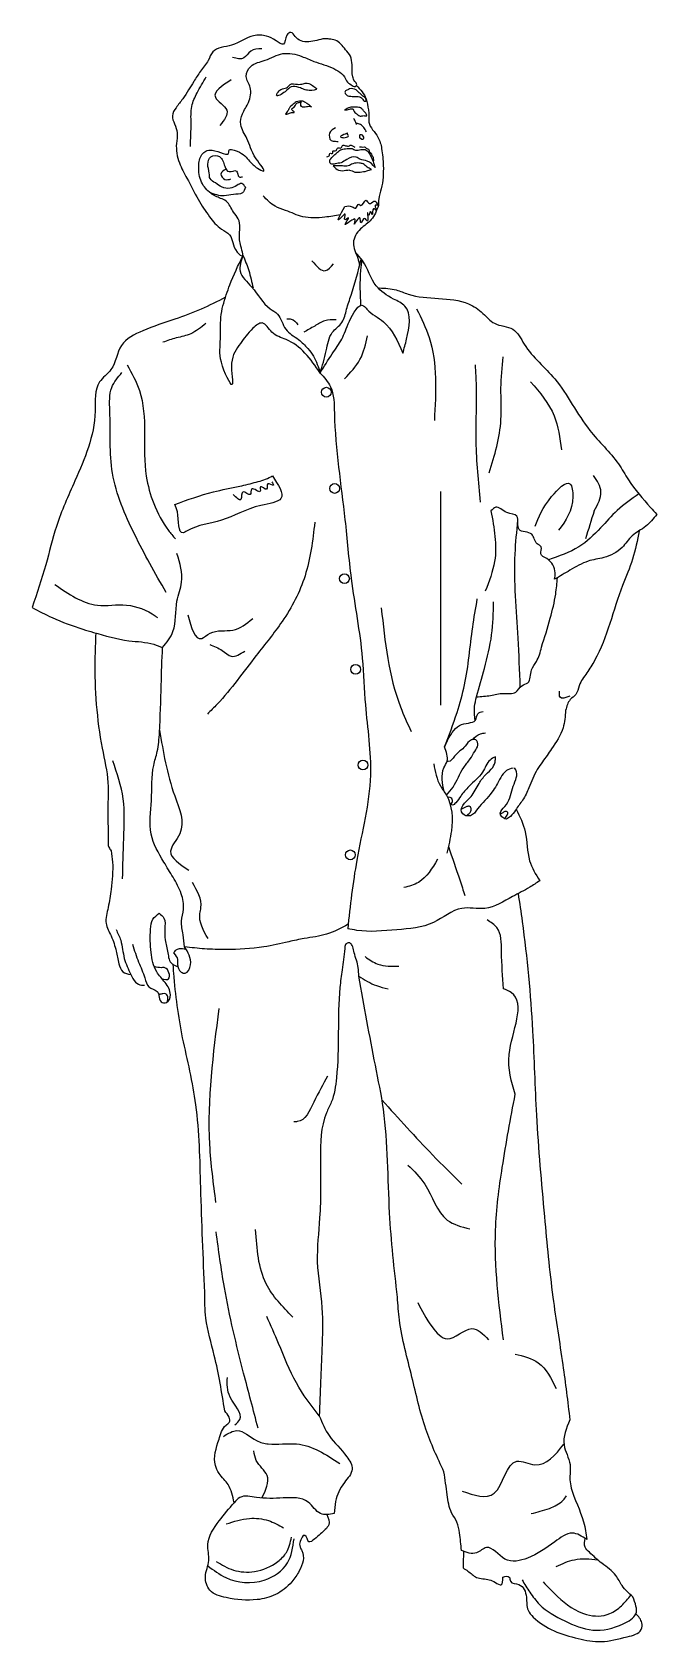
# Model space of a CAD drawing. Header units: metres. Extents: x -621 to 66, y 0 to 1769.
import ezdxf

# ---------------------------------------------------------------- set-up
doc = ezdxf.new("R2010")
doc.units = ezdxf.units.M
doc.layers.add('ceco.net 233', color=7, linetype='Continuous')

msp = doc.modelspace()

# ---------------------------------------------------------------- linework, layer by layer
at = {"layer": 'ceco.net 233'}
for centre in [(-297.4, 1373.2), (-288.3, 1267.4), (-277.5, 1168.3), (-265.3, 1068.5), (-257.2, 963.4), (-271, 864.7)]:
    msp.add_circle(centre, 5.37, dxfattribs=at)
for points, knots in [([(-275.1, 1715.5), (-277.6, 1721.5), (-289.9, 1731.2), (-308.6, 1735.1), (-326.1, 1743.6), (-345.8, 1748.1), (-363, 1737.1), (-380.5, 1734.7), (-387.9, 1719.7), (-378.7, 1707.5), (-381.7, 1691.7), (-390.1, 1680.4), (-393.3, 1665.5), (-381.7, 1649.3), (-380.5, 1635.4), (-361.2, 1613), (-375.4, 1620.3), (-383.3, 1628.5), (-389.5, 1637), (-405.5, 1641.7), (-403.1, 1630.5), (-422.5, 1643.1), (-436, 1635.1), (-438.6, 1619.8), (-436.3, 1604.1), (-426, 1591.6), (-415.4, 1586.9), (-404.6, 1582.8), (-401.3, 1572.1), (-390.7, 1561.6), (-394.3, 1544.4), (-391.5, 1533.9), (-387.7, 1520), (-401.7, 1531.8), (-399.1, 1545.2), (-415.7, 1553.5), (-426.9, 1566.8), (-439.2, 1586), (-449.3, 1606.3), (-460.3, 1625.7), (-463.5, 1643.3), (-460.3, 1657.9), (-464, 1667.7), (-468.3, 1677.2), (-462.2, 1686.9), (-455.3, 1695.3), (-448.9, 1705.1), (-442.6, 1715.4), (-435.9, 1726.6), (-427.1, 1736), (-422.1, 1752.4), (-398.3, 1752.4), (-382.3, 1766.4), (-363.3, 1765.7), (-354.3, 1760.7), (-342.1, 1752), (-343.4, 1765), (-335.7, 1770.5), (-331.4, 1763.3), (-323, 1757), (-310.3, 1758.8), (-300.4, 1762.1), (-293.6, 1761.2), (-284.4, 1760.4), (-277.9, 1751.1), (-270.1, 1742.7), (-268.7, 1731.8), (-269.4, 1722.3), (-267.1, 1715.1), (-263, 1711.9), (-266.3, 1707.8), (-270.7, 1711.9), (-274.2, 1713.4), (-275.1, 1715.5)], [0, 0, 0, 0, 19.383367, 42.709611, 57.194888, 78.142234, 98.969913, 116.173726, 128.161627, 141.056113, 157.584418, 172.013455, 183.71683, 200.339257, 225.12074, 240.675457, 247.799141, 259.459072, 277.191816, 286.411177, 288.043713, 306.642393, 318.818212, 332.159182, 349.841529, 365.673096, 377.832772, 384.610189, 399.015145, 408.252823, 427.915995, 442.954073, 449.393173, 456.830295, 477.393325, 488.269736, 507.207887, 530.038222, 556.310863, 575.273789, 596.625007, 608.421494, 618.568213, 627.823285, 637.633291, 649.81593, 661.528129, 672.339263, 686.040914, 700.678471, 711.142202, 733.252422, 759.565783, 773.703012, 785.341002, 794.32552, 805.015503, 810.376018, 816.949881, 824.903361, 842.386788, 851.443061, 856.127931, 862.740381, 878.264686, 887.1895, 896.734766, 909.940121, 915.419163, 919.615018, 922.350449, 927.080333, 933.803538, 933.803538, 933.803538, 933.803538]), ([(-368.2, 1750.5), (-372.7, 1750.6), (-381.1, 1750.6), (-387.5, 1737.7), (-395.9, 1739.9), (-400.4, 1741.2)], [0, 0, 0, 0, 12.524675, 23.290251, 35.608122, 35.608122, 35.608122, 35.608122]), ([(-446.9, 1643.2), (-446.5, 1651.8), (-445.7, 1666.4), (-446.8, 1686.9), (-439.1, 1703.8), (-432.9, 1714.1), (-429.4, 1719.8)], [0, 0, 0, 0, 25.819889, 44.153087, 60.233076, 80.373374, 80.373374, 80.373374, 80.373374]), ([(-401.9, 1716.5), (-412, 1710), (-429.4, 1698.9), (-400.3, 1684.1), (-409.8, 1672.3), (-414.4, 1666.5)], [0, 0, 0, 0, 25.940418, 44.823124, 63.084022, 63.084022, 63.084022, 63.084022]), ([(-311, 1709.1), (-313.4, 1711), (-317.1, 1713.8), (-323.5, 1711.9), (-329.5, 1711.1), (-336.8, 1713.3), (-340.1, 1707.5), (-345.3, 1706.9), (-349.7, 1704.8), (-355, 1696.2), (-341.4, 1703.2), (-336.9, 1710.1), (-328, 1708.9), (-321.9, 1705.8), (-316.4, 1704.4), (-305.4, 1705.6), (-309.7, 1708.3), (-311, 1709.1)], [0, 0, 0, 0, 8.491184, 12.719664, 19.185576, 27.312523, 31.269569, 36.939332, 41.453255, 46.969321, 57.264644, 65.83151, 74.252299, 80.283677, 85.995667, 94.35018, 97.934194, 97.934194, 97.934194, 97.934194]), ([(-273.9, 1705.5), (-273.3, 1705.9), (-270.5, 1707.5), (-265.3, 1706.6), (-262.1, 1702.9), (-259.2, 1700.7), (-256.8, 1698.2), (-254, 1696.8), (-253, 1693.3), (-256.2, 1692.6), (-257.7, 1696.6), (-262.4, 1698.6), (-267.7, 1698.3), (-272.5, 1698.4), (-276.3, 1700), (-277.7, 1704.3), (-275.2, 1705.1), (-273.9, 1705.5)], [0, 0, 0, 0, 2.174848, 9.660853, 13.100623, 16.685932, 20.545431, 23.309077, 26.455797, 27.649085, 31.435386, 36.574229, 42.220933, 47.101378, 50.937571, 54.141189, 57.543547, 57.543547, 57.543547, 57.543547]), ([(-264.4, 1710.4), (-260.1, 1705.8), (-252.8, 1698.2), (-251.9, 1686.8), (-250.5, 1680), (-250.8, 1675.5), (-251.1, 1665.1), (-240.1, 1656), (-235.9, 1639.1), (-234.2, 1620.1), (-235.3, 1601.2), (-240, 1587.1), (-240.2, 1580.8), (-240.2, 1578.4)], [0, 0, 0, 0, 18.156871, 30.523495, 33.004728, 39.123085, 44.019666, 63.426955, 76.589733, 95.457666, 120.85844, 132.437758, 139.657249, 139.657249, 139.657249, 139.657249]), ([(-325.1, 1693.2), (-327.6, 1693.1), (-331.1, 1692.9), (-334.4, 1688.6), (-338.6, 1686.2), (-339.3, 1682.1), (-343.5, 1678.6), (-339.5, 1678.8), (-337.5, 1680.5), (-334.9, 1680.9), (-331.1, 1680.4), (-337.9, 1684.5), (-331.5, 1686.4), (-331.3, 1690), (-328.3, 1691.6), (-326.5, 1691.8), (-325.1, 1692)], [0, 0, 0, 0, 6.956014, 9.672349, 16.124841, 19.701868, 23.518443, 24.800158, 28.964561, 31.71688, 33.151502, 37.475265, 41.212155, 45.82733, 47.118413, 51.207995, 51.207995, 51.207995, 51.207995]), ([(-313.7, 1686.7), (-315.6, 1688.6), (-318.1, 1691.3), (-325.5, 1694.2), (-325, 1691.4), (-325.8, 1689.7), (-325, 1687), (-322, 1686), (-319.9, 1687.1), (-317.4, 1686.9), (-315.5, 1687.6), (-314.1, 1686.9), (-313.7, 1686.7)], [0, 0, 0, 0, 9.453015, 13.318549, 14.522055, 16.567773, 19.105476, 21.903961, 24.781159, 25.986969, 29.208724, 30.426456, 30.426456, 30.426456, 30.426456]), ([(-277, 1683.2), (-275.3, 1684.5), (-272.4, 1686.6), (-266.8, 1686.4), (-262.2, 1686.8), (-257.9, 1684.9), (-256.2, 1681.7), (-253.9, 1680.2), (-252, 1675.8), (-256.9, 1677.9), (-259.5, 1676.1), (-262.6, 1677.7), (-264.4, 1679.8), (-267.3, 1681.4), (-267.5, 1685.4), (-272.7, 1684), (-275.5, 1683.5), (-277, 1683.2)], [0, 0, 0, 0, 6.314595, 10.355882, 16.159413, 20.10374, 23.68251, 26.175695, 29.358921, 32.645742, 36.460429, 38.379716, 42.31441, 44.991947, 47.702563, 51.736009, 56.877283, 56.877283, 56.877283, 56.877283]), ([(-287.2, 1663.9), (-290, 1662.4), (-295.3, 1659.5), (-293.9, 1649), (-287.9, 1649.2), (-285.4, 1648.8), (-284.5, 1648.7)], [0, 0, 0, 0, 8.922055, 17.043019, 22.11928, 24.794821, 24.794821, 24.794821, 24.794821]), ([(-263.8, 1667.6), (-264.7, 1669.1), (-265.9, 1671.2), (-266.8, 1673.5), (-267.1, 1674.2)], [0, 0, 0, 0, 5.02544, 7.356562, 7.356562, 7.356562, 7.356562]), ([(-253.4, 1659.5), (-254.3, 1661), (-256, 1663.9), (-259.6, 1667.8), (-262.9, 1668.5), (-264.6, 1668.9)], [0, 0, 0, 0, 5.430525, 10.125815, 15.288227, 15.288227, 15.288227, 15.288227]), ([(-273.7, 1658.1), (-275.6, 1657.4), (-278, 1656.5), (-283.2, 1653.8), (-277.9, 1652.5), (-275.9, 1653.7), (-272.1, 1654.2), (-273.7, 1656.3), (-274.7, 1657.6)], [0, 0, 0, 0, 6.613521, 8.95521, 12.659592, 15.557781, 17.780414, 21.343871, 21.343871, 21.343871, 21.343871]), ([(-260.9, 1652.7), (-261.1, 1654.1), (-261.6, 1656.2), (-258.5, 1656.2), (-256.7, 1654.9), (-255.9, 1652.7), (-257.6, 1650.6), (-259.4, 1652.1), (-260.5, 1652.6), (-260.9, 1652.7)], [0, 0, 0, 0, 3.167905, 4.995435, 7.380318, 9.745006, 11.268785, 13.941157, 15.051641, 15.051641, 15.051641, 15.051641]), ([(-386.3, 1598.4), (-387.6, 1600.3), (-390, 1604), (-396.7, 1599.9), (-403.2, 1596.3), (-412.6, 1598), (-418.7, 1603.3), (-426.3, 1606.8), (-425.6, 1615.6), (-428.9, 1623.1), (-425.4, 1633.6), (-415.2, 1633.8), (-410.6, 1627.5), (-409.4, 1621.4), (-405.2, 1612.9), (-394.6, 1619.9), (-395, 1608.4), (-390.8, 1609.7), (-389.4, 1610.1)], [0, 0, 0, 0, 5.850549, 11.384509, 19.605261, 29.012938, 36.975289, 44.659485, 50.756058, 60.818334, 69.464645, 78.794301, 84.668105, 91.208557, 98.804476, 106.77639, 114.024701, 117.838685, 117.838685, 117.838685, 117.838685]), ([(-296.7, 1632), (-295.5, 1632.3), (-293.7, 1632.9), (-294.4, 1636.7), (-289.3, 1634.6), (-291.5, 1639.7), (-285.8, 1637.4), (-285.9, 1643), (-280.8, 1640.3), (-280.1, 1645.2), (-275.9, 1644.2), (-272.7, 1642.9), (-270.9, 1645.5), (-268.5, 1643.6), (-266.9, 1642.9), (-266, 1642.6)], [0, 0, 0, 0, 3.041479, 4.989459, 8.328407, 10.620415, 14.37456, 17.455806, 21.285254, 24.324367, 27.768978, 31.859406, 33.214449, 35.67777, 38.814568, 38.814568, 38.814568, 38.814568]), ([(-293.7, 1628.6), (-292.2, 1630.3), (-289.5, 1633.3), (-285.1, 1636.9), (-280.6, 1640.8), (-274.8, 1640.7), (-269.4, 1641.8), (-265, 1638.3), (-260, 1639.9), (-254.3, 1640.5), (-249.2, 1635), (-246.4, 1628), (-244.6, 1622.5), (-243.9, 1620.3)], [0, 0, 0, 0, 6.524243, 12.0726, 17.501061, 23.435267, 29.0303, 33.03439, 38.935651, 43.691432, 49.239789, 59.483578, 66.548613, 66.548613, 66.548613, 66.548613]), ([(-243.9, 1620.3), (-246.5, 1623.2), (-251, 1628.2), (-259.7, 1628), (-266, 1633.5), (-274.3, 1629.8), (-280.9, 1624.9), (-286.7, 1624.7), (-293.4, 1622.8), (-293.6, 1626.7), (-293.7, 1628.6)], [0, 0, 0, 0, 11.049289, 19.192771, 23.993434, 34.631036, 41.887207, 48.407235, 53.210967, 57.942932, 57.942932, 57.942932, 57.942932]), ([(-260.8, 1642.8), (-260.5, 1642.9), (-259.3, 1643.2), (-257.4, 1642.2), (-254.8, 1643.3), (-253.6, 1640.6), (-249.9, 1640.6), (-250.9, 1636.8), (-247.5, 1636.3), (-248.3, 1633.2), (-245.6, 1632.3), (-246.5, 1629.7), (-245.4, 1628.4), (-244.7, 1627.7)], [0, 0, 0, 0, 0.984163, 3.482744, 6.045982, 7.663902, 11.14815, 13.764793, 15.947226, 18.696284, 20.5119, 22.615386, 25.280593, 25.280593, 25.280593, 25.280593]), ([(-407.6, 1618.3), (-410.4, 1616.8), (-415.7, 1613.8), (-409.3, 1605.5), (-404.6, 1607), (-402.3, 1607.6)], [0, 0, 0, 0, 7.79191, 15.048312, 21.782256, 21.782256, 21.782256, 21.782256]), ([(-247.9, 1618.1), (-249.5, 1618.9), (-252.8, 1620.5), (-256.3, 1624.3), (-262.1, 1625.4), (-268, 1625.1), (-273.4, 1621.1), (-280.4, 1622.2), (-285.5, 1621.9), (-288.9, 1621.9), (-289.6, 1621.9), (-289.8, 1621.9)], [0, 0, 0, 0, 5.216285, 10.861987, 14.933724, 22.284794, 27.939314, 34.062761, 42.359057, 43.544237, 44.334366, 44.334366, 44.334366, 44.334366]), ([(-289.8, 1621.9), (-288, 1619.9), (-284.2, 1615.9), (-277.2, 1616.9), (-271.1, 1617.9), (-266.3, 1614.4), (-259.7, 1615.3), (-253.5, 1615.9), (-249.6, 1617.5), (-247.9, 1618.1)], [0, 0, 0, 0, 7.583223, 15.681979, 19.637514, 25.762677, 31.688604, 39.092351, 44.339722, 44.339722, 44.339722, 44.339722]), ([(-386.3, 1598.4), (-387.2, 1596), (-389.3, 1590.1), (-400.1, 1591.4), (-411.6, 1587.3), (-420.4, 1590.8), (-425.8, 1592.9)], [0, 0, 0, 0, 6.986468, 16.985203, 27.192605, 43.823734, 43.823734, 43.823734, 43.823734]), ([(-282, 1568), (-287.6, 1567.1), (-301.2, 1564.9), (-322.4, 1564), (-339.6, 1572.5), (-355.8, 1577.3), (-362.8, 1584.7), (-366.9, 1589.1)], [5.481658, 5.481658, 5.481658, 5.481658, 22.694249, 46.857891, 67.049696, 79.435809, 96.952042, 96.952042, 96.952042, 96.952042]), ([(-240.2, 1578.4), (-241.9, 1578.8), (-246, 1579.9), (-240.1, 1570.4), (-247.9, 1578.3), (-245.8, 1563.2), (-249.5, 1576), (-250.3, 1564.2), (-253, 1575.8), (-250.6, 1556.1), (-255.7, 1568), (-260.7, 1554.3), (-258.9, 1571.4), (-269.5, 1552.1), (-261.8, 1570.2), (-284, 1549.3), (-269.3, 1568.5), (-279.6, 1559.7), (-273.9, 1574.2), (-288.9, 1555.2), (-282.2, 1568), (-277, 1577.5)], [0, 0, 0, 0, 3.58063, 9.08629, 12.677779, 19.414914, 23.642553, 28.534445, 31.61782, 40.508806, 44.362659, 51.050289, 56.555881, 65.88232, 71.160224, 83.595772, 91.663857, 96.150603, 102.322696, 110.658868, 127.305764, 127.305764, 127.305764, 127.305764]), ([(-277, 1577.5), (-274.4, 1578), (-270.4, 1578.8), (-264.2, 1573.4), (-262.6, 1582.1), (-257.9, 1575.5), (-254.5, 1589), (-250.4, 1577.7), (-244.5, 1585.8), (-241.8, 1581.1), (-240.2, 1578.4)], [0, 0, 0, 0, 7.948486, 12.210517, 17.712525, 20.177706, 28.280675, 33.547605, 39.061185, 45.935019, 45.935019, 45.935019, 45.935019]), ([(-240.2, 1578.4), (-242.3, 1572.7), (-246.1, 1562), (-261, 1553.6), (-270.9, 1537.3), (-263.3, 1523.5), (-261.4, 1515.1), (-260.8, 1512.4)], [0, 0, 0, 0, 17.39969, 33.023066, 50.163503, 67.570899, 76.136734, 76.136734, 76.136734, 76.136734]), ([(-304.3, 1394.3), (-309.4, 1401.9), (-319.3, 1416.7), (-338.7, 1431.5), (-357.5, 1435.8), (-366.3, 1453.6), (-381.8, 1440.7), (-392.3, 1426.4), (-405.1, 1408.7), (-396.4, 1367.7), (-416.8, 1408.9), (-412.9, 1430.3), (-414.7, 1456.5), (-409, 1476), (-401, 1498.6), (-394.3, 1512.6), (-389.3, 1523.1)], [0, 0, 0, 0, 27.507556, 53.12983, 70.558648, 85.277118, 96.995826, 118.578294, 142.452263, 165.910648, 193.09848, 218.705099, 242.545187, 268.109696, 279.619693, 314.53106, 314.53106, 314.53106, 314.53106]), ([(-389.3, 1523.1), (-391.3, 1517.2), (-395.7, 1503.9), (-375.3, 1487), (-366.2, 1468.1), (-347.5, 1458.3), (-344.5, 1440.8), (-328.4, 1432.4), (-318.5, 1422.3), (-309.1, 1410.5), (-306.2, 1400.7), (-304.3, 1394.3)], [0, 0, 0, 0, 17.239221, 38.531361, 69.946151, 79.826636, 98.923115, 116.771811, 131.276749, 141.737208, 161.465259, 161.465259, 161.465259, 161.465259]), ([(-389.1, 1523.8), (-386.8, 1518.3), (-382.1, 1506.6), (-379.3, 1494.2), (-377.9, 1487.8)], [0, 0, 0, 0, 17.915682, 37.793648, 37.793648, 37.793648, 37.793648]), ([(-213.3, 1416.2), (-211.9, 1421.2), (-207.4, 1437.4), (-202.4, 1465.8), (-226.7, 1476.7), (-246.8, 1489.8), (-252.7, 1513.2), (-262.6, 1523.8), (-265.2, 1526.6)], [0, 0, 0, 0, 15.941334, 52.120391, 66.798111, 90.569481, 122.338434, 133.872003, 133.872003, 133.872003, 133.872003]), ([(-313.2, 1517.5), (-308.1, 1511.6), (-299.9, 1502.1), (-292.5, 1510.9), (-289.7, 1514.3)], [0, 0, 0, 0, 18.384814, 29.742061, 29.742061, 29.742061, 29.742061]), ([(-304.3, 1394.3), (-301.8, 1402.3), (-297.3, 1416.9), (-294.2, 1438.7), (-278.4, 1448.7), (-275.5, 1465), (-267.1, 1487.5), (-262.4, 1506.2), (-259, 1519.5)], [0, 0, 0, 0, 25.41016, 46.387533, 61.88487, 77.074422, 93.450664, 134.656533, 134.656533, 134.656533, 134.656533]), ([(-258.5, 1518.9), (-259, 1515), (-261.1, 1498.2), (-260.4, 1481.2), (-259.8, 1468.1)], [0, 0, 0, 0, 11.723267, 50.827184, 50.827184, 50.827184, 50.827184]), ([(-239.2, 1487.8), (-232.9, 1487.5), (-221.9, 1487), (-191.3, 1473), (-154.6, 1480.3), (-125.2, 1461.2), (-113, 1445.6), (-90.2, 1446.1), (-75.9, 1415.3), (-39.2, 1386.5), (-15.1, 1334), (19.7, 1302.9), (37.2, 1271.2), (52.7, 1253.7), (63.5, 1241.5), (65.8, 1238.9)], [0, 0, 0, 0, 18.753822, 32.448575, 99.843277, 118.788951, 135.440593, 156.704724, 177.349006, 228.118997, 296.565228, 345.078821, 365.894566, 404.572866, 414.933319, 414.933319, 414.933319, 414.933319]), ([(-408.3, 1477.5), (-417.2, 1473), (-435.2, 1463.8), (-466.1, 1452.3), (-496.1, 1443.1), (-527, 1427.5), (-529, 1398.9), (-553.2, 1382.8), (-548.2, 1334.2), (-570, 1283.7), (-594.6, 1229.5), (-605.6, 1181.5), (-615.5, 1152.1), (-620.8, 1136.5)], [0, 0, 0, 0, 29.862258, 60.815045, 98.012095, 126.618008, 155.519586, 174.010654, 206.470266, 286.15414, 340.23934, 384.112996, 433.383677, 433.383677, 433.383677, 433.383677]), ([(-304.3, 1394.3), (-300, 1401.4), (-292.3, 1413.8), (-279, 1432.4), (-273.9, 1449.2), (-260.5, 1474.1), (-248.9, 1459.2), (-227.9, 1449.8), (-219, 1429.4), (-213.3, 1416.2)], [0, 0, 0, 0, 25.102264, 44.16404, 65.543746, 88.603084, 93.653317, 116.492394, 157.077692, 157.077692, 157.077692, 157.077692]), ([(-340.9, 1454), (-339.2, 1454), (-334.2, 1454.1), (-330.9, 1450), (-328.7, 1447.3)], [0, 0, 0, 0, 4.812884, 14.494475, 14.494475, 14.494475, 14.494475]), ([(-286.7, 1452.7), (-291, 1452.8), (-299.5, 1452.9), (-310.6, 1445.5), (-318.2, 1441.3), (-322.3, 1439.2)], [0, 0, 0, 0, 12.590177, 24.978511, 38.783952, 38.783952, 38.783952, 38.783952]), ([(-198.2, 1464.7), (-193.1, 1454.4), (-174.4, 1416.5), (-176.9, 1373.4), (-178.7, 1342)], [0, 0, 0, 0, 34.172708, 125.782824, 125.782824, 125.782824, 125.782824]), ([(-429.9, 1448.7), (-435.2, 1444.4), (-444.8, 1436.6), (-462.1, 1433.3), (-472.2, 1429.8), (-477.1, 1428.1)], [0, 0, 0, 0, 19.93774, 36.537607, 52.010363, 52.010363, 52.010363, 52.010363]), ([(-277.4, 1388), (-271, 1394.7), (-258.2, 1408.1), (-254.1, 1426.2), (-252, 1435.3)], [0, 0, 0, 0, 27.056831, 54.569093, 54.569093, 54.569093, 54.569093]), ([(-516.3, 1403.3), (-511.2, 1394.1), (-490.8, 1356.8), (-502.4, 1301.1), (-487.9, 1249.7), (-475.9, 1226.7), (-466, 1215.1), (-463.4, 1212.1)], [0, 0, 0, 0, 31.101922, 125.883576, 156.732976, 190.645349, 202.539055, 202.539055, 202.539055, 202.539055]), ([(-127.9, 1252.5), (-130.1, 1274.7), (-134.8, 1320.8), (-131.2, 1371.3), (-133.3, 1399.3), (-133.6, 1403.3)], [0, 0, 0, 0, 66.729441, 138.897618, 150.952449, 150.952449, 150.952449, 150.952449]), ([(-118.3, 1284.6), (-112.5, 1303.9), (-103.3, 1334.4), (-106.4, 1377.7), (-104.2, 1400.6), (-103, 1412.1)], [0, 0, 0, 0, 59.931208, 94.41156, 128.976053, 128.976053, 128.976053, 128.976053]), ([(-473.6, 1153.2), (-485.5, 1174.2), (-509.1, 1215.7), (-537.8, 1282.8), (-534.1, 1337.6), (-536.7, 1377.7), (-526.5, 1389.6), (-522.1, 1394.8)], [0, 0, 0, 0, 72.657037, 143.887826, 212.791034, 238.346578, 258.22452, 258.22452, 258.22452, 258.22452]), ([(-304.3, 1394.3), (-299.9, 1389.5), (-288.7, 1377.3), (-289.1, 1318.9), (-277.7, 1251), (-270.6, 1160.4), (-257.2, 1093.2), (-255.1, 1020.9), (-243.1, 946.4), (-265, 865.1), (-271.2, 808.7), (-273.9, 783.5)], [0, 0, 0, 0, 19.038762, 48.232924, 165.960707, 231.053154, 319.474814, 370.834752, 448.326373, 542.884753, 618.882992, 618.882992, 618.882992, 618.882992]), ([(-72.9, 1384.7), (-62.8, 1372.9), (-44.2, 1351.1), (-40.7, 1322.8), (-39.1, 1309.9)], [0, 0, 0, 0, 45.477401, 83.755508, 83.755508, 83.755508, 83.755508]), ([(-356.6, 1281.4), (-350.3, 1271.6), (-338.5, 1253.2), (-380.9, 1248.6), (-409.1, 1229.9), (-439.6, 1227.7), (-461.2, 1214.3), (-458.6, 1238.3), (-462.9, 1247.4), (-464, 1249.9)], [0, 0, 0, 0, 26.535861, 49.808372, 96.258816, 136.341387, 140.495437, 164.348381, 172.97818, 172.97818, 172.97818, 172.97818]), ([(-464, 1249.9), (-450, 1254.9), (-426.7, 1263.4), (-396.1, 1268.9), (-375, 1274.1), (-362.7, 1277.7), (-357.2, 1281.1), (-356.6, 1281.4)], [0, 0, 0, 0, 44.501014, 74.17099, 92.920059, 109.969412, 112.135623, 112.135623, 112.135623, 112.135623]), ([(-357.2, 1274.8), (-356.2, 1273), (-353.7, 1268.5), (-364.1, 1276), (-360.7, 1262.1), (-371.9, 1273.3), (-367.8, 1259.1), (-381.6, 1272.4), (-379.1, 1255.8), (-391.7, 1269.2), (-389.5, 1250.1), (-396.2, 1257.1), (-399.8, 1260.9)], [0, 0, 0, 0, 4.232997, 10.470573, 16.380922, 23.690102, 28.674006, 38.225912, 44.775568, 53.253319, 61.962058, 72.001596, 72.001596, 72.001596, 72.001596]), ([(-68, 1225.8), (-64, 1235.9), (-57.3, 1252.7), (-28.5, 1281.1), (-24, 1246.4), (-34.5, 1232), (-42.2, 1221.4)], [0, 0, 0, 0, 37.470293, 61.929775, 76.123004, 116.442739, 116.442739, 116.442739, 116.442739]), ([(-3.1, 1242.8), (0.9, 1249.8), (8.4, 1263.1), (0.2, 1275.8), (-3.7, 1281.8)], [0, 0, 0, 0, 22.093282, 42.091046, 42.091046, 42.091046, 42.091046]), ([(-171.6, 1029.1), (-171.6, 1074.8), (-171.6, 1153), (-171.6, 1231.3), (-171.6, 1263.9)], [0, 0, 0, 0, 137.064051, 234.79668, 234.79668, 234.79668, 234.79668]), ([(46.2, 1261.4), (37.9, 1255.7), (22.3, 1245), (3.3, 1222.5), (-19.9, 1200.3), (-41.7, 1193), (-53.4, 1189.1)], [0, 0, 0, 0, 29.991361, 56.489952, 88.188336, 124.613455, 124.613455, 124.613455, 124.613455]), ([(-116.5, 1242.7), (-113, 1224), (-107.4, 1193.7), (-118.5, 1165.3), (-122.7, 1154.5)], [0, 0, 0, 0, 55.563019, 89.915043, 89.915043, 89.915043, 89.915043]), ([(-46.5, 1167.6), (-46.2, 1170), (-44.9, 1178.4), (-50.7, 1189.4), (-64.2, 1194.2), (-58.7, 1203.7), (-69.1, 1206.7), (-68.6, 1221.2), (-90.8, 1217.7), (-83.5, 1239.9), (-100.5, 1238.9), (-109.5, 1250), (-114.7, 1244.5), (-116.5, 1242.7)], [0, 0, 0, 0, 7.008812, 25.285148, 33.567033, 41.15602, 46.983585, 58.973997, 73.917995, 88.654836, 100.460192, 114.019313, 120.66355, 120.66355, 120.66355, 120.66355]), ([(65.8, 1238.9), (62.1, 1234.2), (54.6, 1224.6), (37.8, 1217.1), (27.6, 1199.8), (9.5, 1190.7), (-11.5, 1188.4), (-28.9, 1177.9), (-40.9, 1170.9), (-46.5, 1167.6)], [0, 0, 0, 0, 17.737283, 36.166942, 53.100132, 75.803042, 93.765951, 115.92516, 135.518712, 135.518712, 135.518712, 135.518712]), ([(-310.1, 1230.2), (-312.5, 1210.3), (-317, 1171.6), (-342.9, 1122.5), (-379.6, 1078.7), (-404.6, 1042.6), (-424.6, 1023.1), (-428.2, 1019.5)], [0, 0, 0, 0, 59.902889, 115.830269, 163.011267, 231.672713, 246.840685, 246.840685, 246.840685, 246.840685]), ([(-84.2, 1049.3), (-84.9, 1067.2), (-86.9, 1115.8), (-92.4, 1177.1), (-88.1, 1220.1), (-86.8, 1232.4)], [0, 0, 0, 0, 53.798555, 146.236221, 183.429, 183.429, 183.429, 183.429]), ([(46.4, 1220.9), (44.4, 1210.4), (40.5, 1189.7), (19.8, 1143.7), (10.5, 1098.6), (-10.9, 1064.5), (-19.8, 1053.1), (-21.6, 1040.7), (-31.5, 1035), (-33.2, 1027.8), (-34.4, 1023.5)], [0, 0, 0, 0, 31.913041, 62.763302, 150.915199, 166.986137, 183.380472, 193.865794, 201.982876, 214.916189, 214.916189, 214.916189, 214.916189]), ([(-477.5, 1092.5), (-472.9, 1098.2), (-461.2, 1112.9), (-464.7, 1140.1), (-453.2, 1167.5), (-458.4, 1185.2), (-461.6, 1195.8)], [0, 0, 0, 0, 21.147867, 54.758469, 76.10817, 107.943601, 107.943601, 107.943601, 107.943601]), ([(-60.9, 1092.9), (-57.6, 1103.5), (-51.5, 1122.7), (-45.2, 1148.3), (-43.9, 1163.4), (-43.4, 1169.4)], [0, 0, 0, 0, 33.416061, 60.523115, 78.731361, 78.731361, 78.731361, 78.731361]), ([(-595.7, 1161.8), (-580.8, 1151.5), (-556.5, 1134.6), (-516.3, 1142.4), (-493.6, 1133.4), (-483.8, 1126), (-483, 1125.4)], [0, 0, 0, 0, 51.815802, 83.94004, 117.623509, 120.770778, 120.770778, 120.770778, 120.770778]), ([(-620.8, 1136.5), (-613.5, 1132.7), (-595.6, 1123.4), (-572.7, 1114.9), (-544.5, 1106.6), (-518.8, 1099.2), (-492.4, 1098.7), (-480.6, 1093.8), (-477.5, 1092.5)], [0, 0, 0, 0, 24.54081, 60.620757, 72.865003, 112.822573, 140.52428, 150.706469, 150.706469, 150.706469, 150.706469]), ([(-237, 1136.1), (-233, 1098.9), (-228, 1051.8), (-208.3, 1009.2), (-204.1, 1000.3)], [0, 0, 0, 0, 110.912358, 140.284716, 140.284716, 140.284716, 140.284716]), ([(-167.5, 983.3), (-162.7, 995.8), (-154.1, 1018.2), (-141.9, 1061.8), (-138.7, 1104.3), (-133.3, 1135.6), (-131.5, 1146)], [0, 0, 0, 0, 40.125923, 71.833477, 135.639115, 167.239724, 167.239724, 167.239724, 167.239724]), ([(-132.3, 1038.4), (-129.4, 1048.8), (-123.1, 1071.3), (-114.4, 1105.9), (-113.8, 1130.6), (-113.5, 1142.8)], [0, 0, 0, 0, 32.416774, 70.159916, 106.48887, 106.48887, 106.48887, 106.48887]), ([(-449.8, 1128.5), (-445.9, 1114.4), (-440.5, 1095.2), (-421.2, 1113.5), (-399.1, 1107.8), (-385.3, 1118.8), (-378.4, 1124.3)], [0, 0, 0, 0, 30.081697, 40.758186, 66.192181, 91.266026, 91.266026, 91.266026, 91.266026]), ([(-550.9, 1108.5), (-551.3, 1098.6), (-552.9, 1056.3), (-549.1, 1001), (-535.5, 945.5), (-538.6, 911.5), (-536.7, 888.5), (-537.7, 874), (-534.9, 870.4), (-533.9, 869.2)], [0, 0, 0, 0, 29.663302, 127.086972, 165.240846, 199.97422, 227.674853, 236.409692, 240.961577, 240.961577, 240.961577, 240.961577]), ([(-453.3, 763.5), (-453.7, 768), (-454.7, 777.4), (-457.8, 791.3), (-453.2, 806.1), (-456.2, 823.3), (-465.8, 839.9), (-478.4, 860.6), (-494.3, 887.9), (-488.1, 925.2), (-490.3, 955.8), (-482.1, 979.9), (-480, 1009.6), (-479.2, 1047.7), (-478, 1078.8), (-477.5, 1092.5)], [0, 0, 0, 0, 13.544153, 28.532754, 41.694053, 58.86418, 79.151519, 98.754672, 132.494396, 169.52636, 208.141827, 223.761673, 244.879964, 297.019231, 338.295054, 338.295054, 338.295054, 338.295054]), ([(-425.6, 1095.8), (-420.9, 1094.1), (-412.6, 1090.9), (-401, 1079.6), (-392.2, 1085.4), (-387.1, 1088.7)], [0, 0, 0, 0, 15.278719, 26.994989, 42.768462, 42.768462, 42.768462, 42.768462]), ([(-132.3, 1038.4), (-127.1, 1038.7), (-117.1, 1039.4), (-103.5, 1043.3), (-88.9, 1040.5), (-84.1, 1051.3), (-72.2, 1053.5), (-74, 1067.7), (-64.6, 1078.3), (-62.3, 1087.4), (-60.9, 1092.9)], [0, 0, 0, 0, 15.390653, 29.991783, 43.313203, 53.17824, 60.274181, 74.978971, 85.551705, 102.369652, 102.369652, 102.369652, 102.369652]), ([(-29.9, 1039), (-34.4, 1037.4), (-41.8, 1034.9), (-41.2, 1041.9), (-41, 1044.7)], [0, 0, 0, 0, 10.5783, 17.416721, 17.416721, 17.416721, 17.416721]), ([(-133.8, 1012.6), (-134.4, 1017.6), (-135.5, 1026.4), (-133.2, 1034.8), (-132.3, 1038.4)], [0, 0, 0, 0, 15.17801, 26.070523, 26.070523, 26.070523, 26.070523]), ([(-167.5, 983.3), (-165.1, 988.7), (-161, 997.5), (-151.7, 1007.8), (-142.2, 1009.5), (-132.1, 1011), (-132.4, 1020.7), (-127.3, 1021.7), (-125, 1022.2)], [0, 0, 0, 0, 17.839871, 29.168737, 39.223418, 47.366754, 55.073234, 61.32811, 61.32811, 61.32811, 61.32811]), ([(-34.4, 1023.5), (-34.9, 1017), (-36.1, 1001.5), (-48.1, 983.4), (-58.4, 968.9), (-68.2, 955.5), (-73.5, 940.4), (-80.9, 925), (-88.8, 915.4), (-93.7, 907.4), (-97.8, 904.9), (-99.3, 904)], [0, 0, 0, 0, 19.312973, 45.819418, 63.106122, 73.284476, 95.375788, 110.661476, 124.028734, 132.888057, 138.152268, 138.152268, 138.152268, 138.152268]), ([(-480.7, 1001.7), (-476.8, 978), (-470.6, 940.8), (-449.1, 893.7), (-476.8, 865.9), (-458.9, 854.6), (-448.6, 848)], [0, 0, 0, 0, 74.106887, 116.082668, 137.541751, 166.366545, 166.366545, 166.366545, 166.366545]), ([(-165.4, 930.3), (-162.9, 933.2), (-154.8, 942.2), (-149.7, 957.9), (-139.3, 969.3), (-134.8, 977.9), (-130, 984.2), (-132, 992), (-140.2, 991.3), (-145.5, 981.4), (-155.3, 976.6), (-160.9, 966.6), (-164.3, 967.5), (-164.8, 967.6)], [0, 0, 0, 0, 11.574305, 36.056873, 47.906994, 57.480111, 65.018245, 71.179907, 75.925764, 85.611113, 101.826139, 110.798871, 112.143166, 112.143166, 112.143166, 112.143166]), ([(-136.9, 991.3), (-134.2, 993.9), (-129.9, 997.8), (-124.3, 998.5), (-122.4, 998.7)], [0, 0, 0, 0, 10.896278, 16.697436, 16.697436, 16.697436, 16.697436]), ([(-168, 934.3), (-169.8, 943.3), (-172.3, 955.1), (-162.3, 969.8), (-165.4, 977.9), (-167.5, 983.3)], [0, 0, 0, 0, 26.02582, 34.028982, 50.010788, 50.010788, 50.010788, 50.010788]), ([(-521.4, 838.2), (-521.1, 852.9), (-520.4, 882.2), (-518, 926.6), (-527.5, 954.3), (-532.2, 968.1)], [0, 0, 0, 0, 44.381816, 88.116302, 131.478346, 131.478346, 131.478346, 131.478346]), ([(-179.3, 964.8), (-177.8, 956.3), (-175.4, 943.7), (-159.1, 923.3), (-157.9, 895.4), (-163, 874.6), (-165, 866.5)], [0, 0, 0, 0, 25.395976, 37.521771, 77.091671, 102.193182, 102.193182, 102.193182, 102.193182]), ([(-111.6, 972.4), (-113.7, 971.4), (-120.5, 967.9), (-125.2, 952.5), (-139.3, 942.4), (-149, 930.4), (-153.8, 923.5), (-158.3, 918.3), (-160.8, 920.2), (-161.5, 921.1)], [0, 0, 0, 0, 6.761848, 22.447163, 43.98751, 58.104986, 67.253436, 71.574045, 74.97036, 74.97036, 74.97036, 74.97036]), ([(-144.8, 907.8), (-146.5, 909.1), (-151.1, 912.5), (-145.9, 922.6), (-136.2, 929.4), (-130.8, 942.2), (-122.8, 953), (-114.5, 959.5), (-111.4, 967.1), (-111.6, 971.1), (-111.6, 972.4)], [0, 0, 0, 0, 5.786018, 15.693522, 26.268517, 42.957793, 55.306947, 66.292622, 74.404286, 78.373928, 78.373928, 78.373928, 78.373928]), ([(-92.1, 960.1), (-94.8, 959.4), (-100.7, 957.9), (-107.5, 946.9), (-115.4, 931.1), (-128.6, 919.9), (-136.9, 906.8), (-142.8, 907.5), (-144.8, 907.8)], [0, 0, 0, 0, 7.946393, 17.862589, 36.608798, 60.765489, 71.501989, 77.393732, 77.393732, 77.393732, 77.393732]), ([(-99.3, 904), (-101.3, 904.6), (-104.7, 905.5), (-107.6, 912.3), (-96.4, 920.6), (-94.5, 934.5), (-89.3, 946.5), (-87.1, 955), (-89.7, 958.8), (-90.7, 960.2)], [0, 0, 0, 0, 5.94985, 10.132284, 19.075393, 40.625798, 50.913941, 59.492012, 64.358619, 64.358619, 64.358619, 64.358619]), ([(-160.5, 920.1), (-159.5, 921.4), (-157.7, 924.1), (-160.7, 928.4), (-163.1, 927.9), (-164.1, 927.7)], [0.13799, 0.13799, 0.13799, 0.13799, 4.720775, 9.131597, 11.806129, 11.806129, 11.806129, 11.806129]), ([(-144.1, 907.7), (-142.3, 908.7), (-139.5, 910.4), (-137.7, 914.5), (-139.2, 918.6), (-144.3, 917.5), (-147.1, 916), (-149, 915)], [0, 0, 0, 0, 6.00483, 9.424475, 13.00502, 16.100763, 22.84037, 22.84037, 22.84037, 22.84037]), ([(-101.9, 904.8), (-100.7, 905.7), (-98.5, 907.3), (-97.5, 912), (-101, 912.7), (-103.4, 911), (-105.2, 909.8), (-106.1, 909.2)], [0, 0, 0, 0, 4.673486, 8.38083, 10.298923, 13.754736, 16.868795, 16.868795, 16.868795, 16.868795]), ([(-88.9, 914.9), (-84.8, 906.8), (-76, 889), (-77.3, 859.8), (-67.3, 843.4), (-62.9, 836.3)], [0, 0, 0, 0, 26.884955, 58.950815, 83.490256, 83.490256, 83.490256, 83.490256]), ([(-533.9, 869.2), (-533.3, 865.1), (-531.3, 851), (-533.5, 829.9), (-536.5, 807.9), (-542, 790), (-533, 774.9), (-528.3, 760), (-526.1, 746.8), (-522.4, 735), (-515.6, 733.7), (-512.3, 733.1)], [0, 0, 0, 0, 12.516043, 42.590579, 62.690785, 80.373784, 95.284419, 112.794792, 126.974186, 136.739536, 146.134645, 146.134645, 146.134645, 146.134645]), ([(-163.2, 873.9), (-159, 861.6), (-152.9, 843.7), (-147, 825.7), (-145.1, 820)], [0, 0, 0, 0, 38.858485, 56.797427, 56.797427, 56.797427, 56.797427]), ([(-175.2, 859.8), (-181.1, 849.8), (-190.1, 834.7), (-206.6, 830.2), (-212.2, 828.7)], [0, 0, 0, 0, 32.888147, 49.841685, 49.841685, 49.841685, 49.841685]), ([(-427.5, 772.6), (-432.6, 781.6), (-438.9, 792.8), (-432.7, 814.1), (-439.3, 825.2), (-444.6, 834.3)], [0, 0, 0, 0, 29.025257, 35.635581, 64.788847, 64.788847, 64.788847, 64.788847]), ([(-62.9, 836.3), (-66.5, 833.8), (-76, 827.2), (-96.3, 817.7), (-119.8, 802), (-152.7, 810.3), (-180.3, 785.2), (-221.1, 782.5), (-252.9, 779.2), (-270.6, 782.9), (-273.9, 783.5)], [0, 0, 0, 0, 13.201993, 34.585215, 67.656447, 93.098441, 127.774202, 168.904834, 212.967259, 223.068201, 223.068201, 223.068201, 223.068201]), ([(-86.6, 822.1), (-85.1, 811.9), (-77.6, 761.9), (-70.2, 680.7), (-67.1, 572.2), (-58.5, 474.7), (-49.9, 383), (-37.7, 308.9), (-32.2, 263.8), (-29.7, 243.6)], [0, 0, 0, 0, 30.849021, 151.651909, 244.436789, 356.383169, 445.286352, 520.529826, 581.519838, 581.519838, 581.519838, 581.519838]), ([(-510.5, 766.5), (-508.4, 759.8), (-504.5, 747.1), (-497.3, 732.6), (-494.3, 718), (-483.7, 716.8), (-480.8, 709.6), (-480.9, 702.4), (-470.9, 701.1), (-467, 713.4), (-474.4, 724.7), (-486.5, 737.3), (-491.1, 758.9), (-491.2, 777.8), (-489.7, 794.3), (-483.8, 798.5), (-481.1, 800.5)], [0, 0, 0, 0, 20.783388, 39.426534, 50.305624, 60.512719, 65.446028, 72.717659, 78.879141, 88.172823, 102.943018, 117.966813, 140.112828, 165.619795, 176.902276, 186.465372, 186.465372, 186.465372, 186.465372]), ([(-481.1, 800.5), (-479.1, 798.9), (-473.7, 794.5), (-475.5, 782.9), (-474.7, 770.3), (-471.5, 758.1), (-470.2, 745.9), (-463.8, 743.2), (-461.7, 742.3), (-460.7, 741.9)], [0, 0, 0, 0, 7.343718, 19.541194, 31.374069, 45.775819, 58.827881, 62.746096, 65.824007, 65.824007, 65.824007, 65.824007]), ([(-528.6, 782.8), (-526.7, 778.9), (-521.7, 768.8), (-520.9, 750.8), (-513.7, 736), (-508.4, 724.8), (-501.9, 721.2), (-498.4, 721.4), (-497.3, 721.4)], [0, 0, 0, 0, 12.986973, 33.479855, 52.592678, 62.298317, 69.817416, 72.94311, 72.94311, 72.94311, 72.94311]), ([(-273.4, 788.4), (-281.1, 784.2), (-296.2, 776), (-319.3, 773.5), (-342.2, 768.5), (-370.5, 761.7), (-401.8, 760.3), (-430.8, 761), (-445.9, 762.7), (-453.3, 763.5)], [1.73544, 1.73544, 1.73544, 1.73544, 27.866002, 52.881318, 70.281302, 98.44624, 140.094377, 163.553395, 185.664205, 185.664205, 185.664205, 185.664205]), ([(-102.7, 717.6), (-103.7, 730.8), (-105.2, 752.6), (-104.8, 783.1), (-116.6, 790.6), (-120.6, 793.1)], [0, 0, 0, 0, 40.917045, 67.632089, 81.065812, 81.065812, 81.065812, 81.065812]), ([(-465, 756.5), (-463.2, 754.3), (-460.2, 750.7), (-461.6, 743), (-459.1, 736), (-449.9, 733.2), (-443.7, 748.6), (-449.5, 757.6), (-453.3, 763.5)], [0, 0, 0, 0, 8.155313, 13.118442, 22.74864, 27.269427, 38.244782, 58.862008, 58.862008, 58.862008, 58.862008]), ([(-465, 756.5), (-464.4, 758), (-463.2, 760.7), (-457.8, 762.1), (-454.2, 761.6), (-451.9, 761.3)], [0, 0, 0, 0, 4.472444, 8.466778, 15.413402, 15.413402, 15.413402, 15.413402]), ([(-274.4, 767.8), (-275.1, 767.3), (-277, 765.8), (-277.5, 754.8), (-280, 739.8), (-286.1, 692.2), (-282.2, 643.7), (-289.2, 597), (-303.8, 570), (-303.8, 548.2), (-303.9, 530.7)], [0, 0, 0, 0, 2.497096, 7.03879, 30.569866, 50.164999, 149.467535, 176.898565, 189.548479, 240.533139, 240.533139, 240.533139, 240.533139]), ([(-261.7, 731.3), (-261.8, 734.5), (-262.1, 740.4), (-264, 749.1), (-267, 756.4), (-267.8, 762.5), (-269.5, 766.3), (-271.8, 768.5), (-273.7, 768), (-274.4, 767.8)], [0, 0, 0, 0, 9.583671, 17.840669, 26.550554, 33.228461, 35.925295, 39.130957, 41.412192, 41.412192, 41.412192, 41.412192]), ([(-455.6, 663.6), (-459.6, 687.2), (-464.1, 713.9), (-465.5, 740.8), (-465.7, 743.9)], [0, 0, 0, 0, 71.583311, 80.950132, 80.950132, 80.950132, 80.950132]), ([(-254.8, 752.8), (-250.3, 749.6), (-239.3, 741.9), (-225.7, 742.2), (-217.8, 742.4)], [0, 0, 0, 0, 16.265824, 39.351311, 39.351311, 39.351311, 39.351311]), ([(-478.2, 728.5), (-475.2, 727.8), (-467, 726), (-471.6, 741.9), (-480.1, 740.2), (-484, 741.2), (-486.6, 741.9)], [0, 0, 0, 0, 7.400191, 20.100828, 24.018753, 31.994645, 31.994645, 31.994645, 31.994645]), ([(-219.3, 378.6), (-222.7, 409.4), (-230.4, 478), (-229.2, 564), (-247.1, 649.9), (-255.8, 698.6), (-261.7, 731.3)], [0, 0, 0, 0, 92.954573, 207.26551, 256.244802, 355.7854, 355.7854, 355.7854, 355.7854]), ([(-261.7, 731.3), (-255.4, 727.4), (-245.3, 721.2), (-233.9, 718.3), (-229.6, 717.3)], [0, 0, 0, 0, 22.020799, 35.153672, 35.153672, 35.153672, 35.153672]), ([(-472.4, 702.7), (-471.8, 704.6), (-470.9, 707.9), (-473.6, 712.7), (-477.4, 711.9), (-479.9, 711.7), (-481.2, 711), (-481.5, 710.8)], [0, 0, 0, 0, 5.77611, 10.247426, 12.999651, 16.578144, 17.565124, 17.565124, 17.565124, 17.565124]), ([(-89.8, 601.5), (-94, 615.3), (-104.6, 650.2), (-74.8, 705.8), (-99.7, 716.4), (-102.7, 717.6)], [0, 0, 0, 0, 44.335342, 112.472931, 121.858874, 121.858874, 121.858874, 121.858874]), ([(-415.5, 695.9), (-422, 646), (-431.3, 574.7), (-421.9, 503.7), (-419.1, 482.5)], [0, 0, 0, 0, 149.990582, 214.152175, 214.152175, 214.152175, 214.152175]), ([(-431.1, 383.8), (-432.7, 422.2), (-435.7, 490.9), (-437.2, 585.2), (-449.9, 639.2), (-455.6, 663.6)], [0, 0, 0, 0, 115.494026, 206.579716, 281.58635, 281.58635, 281.58635, 281.58635]), ([(-296, 621.4), (-301, 612.5), (-310.4, 596.1), (-321.1, 570.8), (-332, 571.4), (-333.3, 571.4)], [0, 0, 0, 0, 32.4866, 60.389564, 64.392657, 64.392657, 64.392657, 64.392657]), ([(-236.3, 595.4), (-218, 574.9), (-189.6, 543.2), (-159.2, 513.4), (-148.5, 502.8)], [0, 0, 0, 0, 82.308346, 127.662741, 127.662741, 127.662741, 127.662741]), ([(-102.8, 331.5), (-107.8, 371.8), (-115.8, 435.1), (-104.1, 525.4), (-94.8, 574.8), (-89.8, 601.5)], [0, 0, 0, 0, 121.073796, 190.478809, 271.963982, 271.963982, 271.963982, 271.963982]), ([(-303.9, 530.7), (-303.6, 509), (-303.2, 471.2), (-309.9, 416.6), (-300.6, 368.8), (-302, 324.9), (-303.9, 285.3), (-304.8, 260.8), (-305.2, 248)], [0, 0, 0, 0, 65.130671, 113.252569, 164.090179, 209.616094, 244.680442, 283.048698, 283.048698, 283.048698, 283.048698]), ([(-207.7, 523.7), (-201.1, 517.2), (-183.3, 499.9), (-173.6, 462.4), (-148.8, 455.9), (-139.8, 453.5)], [0, 0, 0, 0, 27.961525, 74.488385, 101.076714, 101.076714, 101.076714, 101.076714]), ([(-372.4, 234.4), (-377.7, 254.6), (-391.4, 305.9), (-408.8, 377.7), (-415.8, 430), (-418.6, 450.5)], [0, 0, 0, 0, 62.751723, 159.340932, 221.154022, 221.154022, 221.154022, 221.154022]), ([(-334.3, 356.7), (-345.5, 368.1), (-371.3, 394.5), (-373.7, 431.8), (-375.2, 452.8)], [0, 0, 0, 0, 46.676499, 107.537577, 107.537577, 107.537577, 107.537577]), ([(-409.1, 253.7), (-412.4, 274), (-417.9, 308.2), (-430.8, 350.7), (-431, 374.3), (-431.1, 383.8)], [0, 0, 0, 0, 61.58131, 103.922614, 132.162116, 132.162116, 132.162116, 132.162116]), ([(-168.1, 186.5), (-175.3, 202), (-191, 235.4), (-203, 292.5), (-216.7, 340.4), (-218.7, 370.2), (-219.3, 378.6)], [0, 0, 0, 0, 51.157372, 110.264104, 174.497246, 199.753724, 199.753724, 199.753724, 199.753724]), ([(-196.9, 372.7), (-192.4, 363.9), (-185, 349.1), (-162.9, 324), (-139, 352.4), (-125.2, 338), (-119.3, 331.8)], [0, 0, 0, 0, 31.206023, 52.294173, 81.591199, 103.581076, 103.581076, 103.581076, 103.581076]), ([(-305.2, 248), (-314.2, 259.8), (-332.9, 284.1), (-347.6, 323.1), (-358.5, 347.4), (-363, 357.2)], [0, 0, 0, 0, 44.072595, 91.630264, 123.995467, 123.995467, 123.995467, 123.995467]), ([(-90, 316), (-80.8, 313.8), (-59.8, 308.8), (-50.2, 289.1), (-44.8, 278.2)], [0, 0, 0, 0, 27.226809, 61.780587, 61.780587, 61.780587, 61.780587]), ([(-397.9, 238.2), (-395.7, 240.1), (-386.1, 248.3), (-407, 267), (-406.4, 283.1), (-406.2, 290.3)], [0, 0, 0, 0, 7.904028, 34.941549, 56.630288, 56.630288, 56.630288, 56.630288]), ([(-415.3, 222.3), (-413.8, 228.1), (-411.9, 235.5), (-400.5, 242.5), (-405.5, 248.9), (-409.1, 253.7)], [0, 0, 0, 0, 17.251961, 22.10256, 35.818336, 35.818336, 35.818336, 35.818336]), ([(-305.2, 248), (-302, 240.4), (-294.8, 223.3), (-277.6, 208.8), (-265.4, 188.4), (-280.1, 173.3), (-287.7, 157.4), (-288.4, 145.2), (-288.7, 140.7)], [0, 0, 0, 0, 24.273299, 54.585913, 69.50375, 86.52248, 109.361499, 122.765984, 122.765984, 122.765984, 122.765984]), ([(-410.3, 225.5), (-405.4, 228.7), (-393, 236.8), (-377.8, 220.6), (-355.6, 215.3), (-322.3, 221.6), (-297.9, 205.7), (-282.6, 195.8)], [0, 0, 0, 0, 16.036798, 40.221996, 53.650801, 84.794591, 136.867037, 136.867037, 136.867037, 136.867037]), ([(-29.7, 243.6), (-33.6, 234.4), (-40.7, 217.7), (-27.2, 196.8), (-31.2, 177.1), (-23, 152.8), (-13.4, 132), (-11.5, 115.4), (-11.1, 112.2)], [0, 0, 0, 0, 28.202883, 50.849359, 67.625201, 86.00322, 126.278679, 135.913852, 135.913852, 135.913852, 135.913852]), ([(-398.9, 152.6), (-400.3, 159.7), (-402.7, 172.1), (-414.8, 182.6), (-422.9, 199.5), (-418.6, 212.6), (-415.3, 222.3)], [0, 0, 0, 0, 20.947298, 36.794224, 46.498828, 75.509213, 75.509213, 75.509213, 75.509213]), ([(-148.3, 165.4), (-134.9, 160.8), (-105, 150.7), (-98.5, 208), (-60.2, 186.9), (-45.8, 205.1), (-36.3, 217.1)], [0, 0, 0, 0, 35.388674, 78.661882, 98.665908, 137.916096, 137.916096, 137.916096, 137.916096]), ([(-368.3, 157.7), (-364, 166.6), (-356.3, 182.4), (-375, 195.5), (-376.6, 205.9), (-377.1, 209.5)], [0, 0, 0, 0, 25.530235, 45.784833, 56.620663, 56.620663, 56.620663, 56.620663]), ([(-148.9, 100.1), (-149.5, 106.5), (-150.4, 116.9), (-152.9, 131.5), (-162.2, 143.5), (-164.8, 163.1), (-166.9, 178.2), (-168.1, 186.5)], [0, 0, 0, 0, 19.383815, 31.568241, 43.331345, 63.815155, 89.244723, 89.244723, 89.244723, 89.244723]), ([(-288.7, 140.7), (-294.1, 139.8), (-306.1, 137.7), (-317.7, 159.2), (-346.3, 157.8), (-369.6, 156.6), (-390.6, 161.9), (-396.9, 154.9), (-398.9, 152.6)], [0, 0, 0, 0, 15.10011, 33.457709, 61.45151, 90.817324, 109.02051, 117.742301, 117.742301, 117.742301, 117.742301]), ([(-72.4, 140.7), (-65.6, 142.3), (-53.1, 145.3), (-39.2, 152.1), (-34.6, 158.5), (-33.5, 160.1)], [0, 0, 0, 0, 21.016141, 38.615891, 44.398108, 44.398108, 44.398108, 44.398108]), ([(-323, 116.5), (-325.4, 112.2), (-328.6, 106.3), (-320.2, 94.9), (-325.4, 79.2), (-336.5, 63.2), (-352.1, 50.3), (-378, 44.2), (-402.3, 46.4), (-426.6, 53.1), (-432.7, 72.6), (-424.2, 88.6), (-430.9, 110.8), (-415.8, 132.5), (-404.3, 146.2), (-398.9, 152.6)], [0, 0, 0, 0, 13.053179, 17.598766, 40.00993, 54.52486, 77.439514, 98.357196, 132.26888, 152.048345, 167.556254, 185.935781, 203.403136, 232.410365, 258.047753, 258.047753, 258.047753, 258.047753]), ([(-407.4, 129.3), (-399.1, 132), (-384, 136.9), (-361.4, 134.4), (-349.8, 128), (-344.4, 125)], [0, 0, 0, 0, 26.138719, 47.10292, 65.72395, 65.72395, 65.72395, 65.72395]), ([(-296.8, 139.7), (-295.2, 135.6), (-292.6, 129.4), (-297, 124.7), (-298.6, 123.1)], [0, 0, 0, 0, 11.594174, 18.041703, 18.041703, 18.041703, 18.041703]), ([(-427.7, 83.4), (-421.3, 78.5), (-403.8, 65.1), (-368.1, 62.2), (-337.1, 83.3), (-334.2, 103.6), (-332.9, 113.1)], [0, 0, 0, 0, 23.695794, 65.943375, 97.651244, 125.311018, 125.311018, 125.311018, 125.311018]), ([(-418.4, 88.1), (-412.3, 84.4), (-399.5, 76.7), (-374.4, 75.2), (-353.9, 84.2), (-339.3, 98.4), (-337, 108.8), (-335.8, 114.6)], [0, 0, 0, 0, 21.077628, 44.433936, 72.248824, 85.968532, 103.479311, 103.479311, 103.479311, 103.479311]), ([(-298.6, 123.1), (-302, 119.9), (-306.9, 115.5), (-318.2, 106.4), (-318.8, 117), (-322.3, 116.6), (-323, 116.5)], [0, 0, 0, 0, 15.799867, 22.717369, 30.875802, 32.660878, 32.660878, 32.660878, 32.660878]), ([(-11.1, 112.2), (-16.5, 115.7), (-28.3, 123.4), (-50.7, 105.9), (-71.4, 91.9), (-102.2, 84.2), (-117.9, 109.7), (-133.4, 94), (-143.3, 97.9), (-148.9, 100.1)], [0, 0, 0, 0, 17.417819, 38.805769, 73.687241, 98.598276, 122.657439, 134.922735, 151.702774, 151.702774, 151.702774, 151.702774]), ([(39.5, 49), (35.2, 52.9), (27.6, 59.7), (20.6, 75.4), (5.6, 85.4), (-5.5, 95.3), (-14.5, 104.1), (-13.5, 110.1), (-13, 113.4)], [0, 0, 0, 0, 17.252667, 30.178488, 50.590145, 68.994142, 76.424346, 85.923975, 85.923975, 85.923975, 85.923975]), ([(-146.8, 99.3), (-146.8, 95.4), (-146.8, 89.2), (-147.1, 83.1), (-147.2, 80.9)], [0, 0, 0, 0, 11.725463, 18.416825, 18.416825, 18.416825, 18.416825]), ([(-44.7, 82.5), (-38.1, 85.6), (-23.7, 92.3), (-7.8, 90.8), (0.8, 90)], [0, 0, 0, 0, 21.324837, 46.805149, 46.805149, 46.805149, 46.805149]), ([(-147.2, 80.9), (-145.4, 79.8), (-140.1, 76.8), (-132.5, 68.4), (-119.9, 69.4), (-112.2, 65.4), (-103.3, 59.8), (-103.4, 66.9), (-103.4, 70.8)], [0, 0, 0, 0, 6.360421, 18.154524, 32.303947, 39.679801, 46.615738, 55.291865, 55.291865, 55.291865, 55.291865]), ([(-103.4, 70.8), (-100.4, 71.6), (-95.4, 73), (-95.8, 63.3), (-81.7, 64.5), (-76.3, 49.1), (-77.8, 35.5), (-59.7, 14.8), (-30.6, 4.8), (6.3, -2.1), (28.2, 4.3), (49.1, 8.9), (50.3, 22.6), (45.8, 27.5), (42.8, 30.4)], [0, 0, 0, 0, 7.14679, 11.884276, 21.652823, 37.852335, 52.269229, 61.679158, 116.413373, 141.922917, 171.14049, 188.435273, 195.738202, 207.641226, 207.641226, 207.641226, 207.641226]), ([(-82.2, 67.8), (-79.5, 63.2), (-73.8, 53.7), (-60.3, 35.9), (-36, 22.3), (-4, 9), (23.1, 15.8), (47.3, 29.2), (42.2, 42.2), (39.5, 49)], [0, 0, 0, 0, 16.051456, 33.175128, 66.10973, 98.56168, 132.910728, 150.361017, 169.286295, 169.286295, 169.286295, 169.286295]), ([(-59.1, 65.5), (-54, 60.1), (-40.1, 45.8), (-16.7, 27.4), (11.9, 27.4), (27.4, 39), (34.1, 47), (37.4, 50.9)], [0, 0, 0, 0, 22.440931, 59.949365, 85.588026, 101.06871, 116.618919, 116.618919, 116.618919, 116.618919])]:
    msp.add_open_spline(points, degree=3, knots=knots, dxfattribs=at)
for points in [[(-276.6, 1569), (-277, 1568.9), (-277.4, 1568.8), (-277.8, 1568.8)], [(-3.1, 1242.8), (-6.3, 1232.5), (-9.4, 1222.3), (-12.6, 1212)]]:
    msp.add_open_spline(points, degree=3, dxfattribs=at)

doc.saveas('drawing.dxf')
